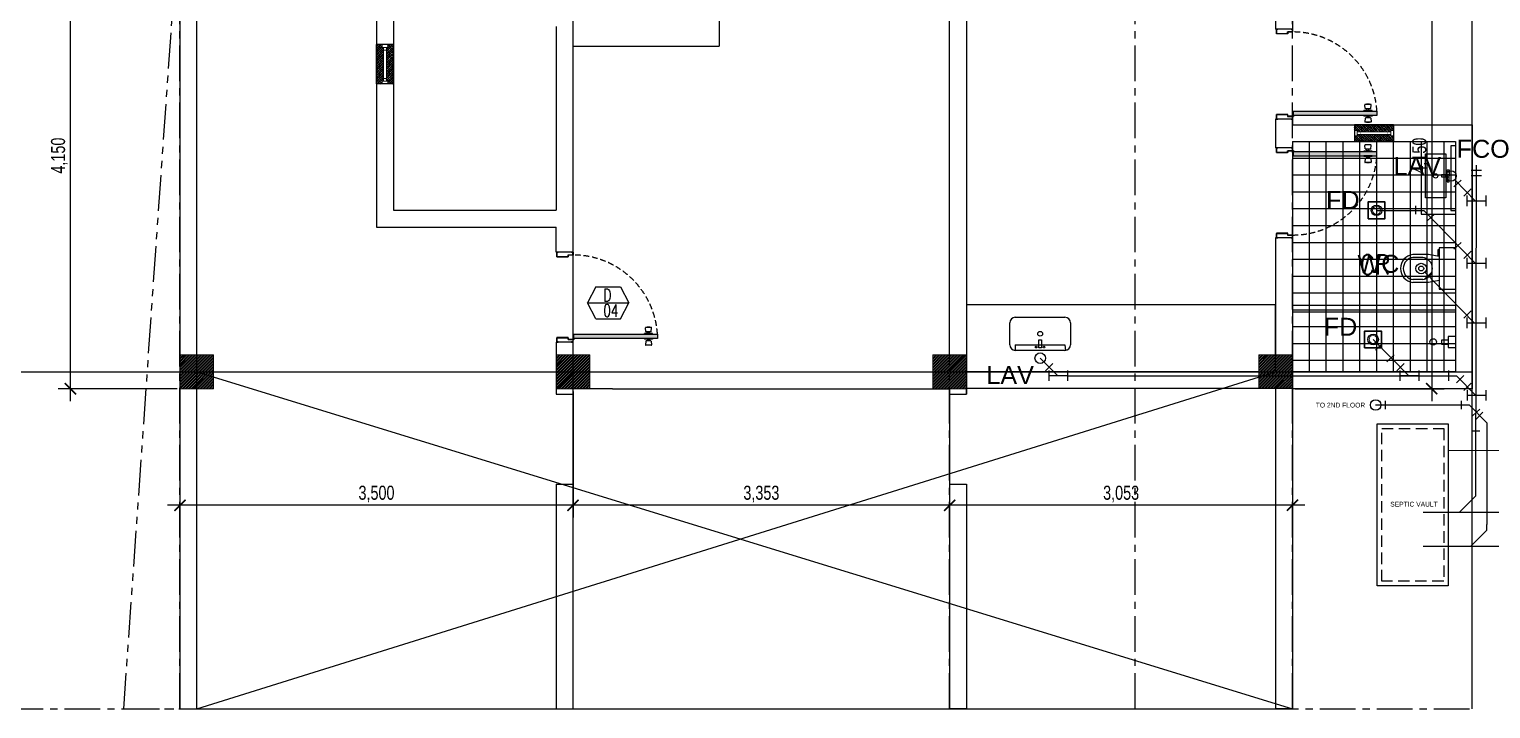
# Model space of a CAD drawing. Header units: millimetres. Extents: x -248340 to 456025, y 261499 to 1049645.
# Drawn here: x 296149 to 309162, y 441929 to 447979 of the extents above; entities that cross this region are included whole.
import ezdxf
from ezdxf.enums import TextEntityAlignment as Align

# ---------------------------------------------------------------- set-up
doc = ezdxf.new("R2010")
doc.units = ezdxf.units.MM
doc.header["$LTSCALE"] = 8
doc.header["$MEASUREMENT"] = 0
for name, pattern in [('CENTER', [50.8, 31.75, -6.35, 6.35, -6.35]), ('CONTINOUS', [0]), ('DASHED2', [0.375, 0.25, -0.125]), ('HIDDEN', [9.525, 6.35, -3.175]), ('PHANTOM', [63.5, 31.75, -6.35, 6.35, -6.35, 6.35, -6.35])]:
    doc.linetypes.add(name, pattern=pattern)
doc.layers.get('0').update_dxf_attribs({"linetype": 'CONTINUOUS'})
doc.layers.get('DEFPOINTS').update_dxf_attribs({"color": 8, "linetype": 'CONTINUOUS'})
for name, color, linetype, lineweight in [('A-ANNO-DIMS', 211, 'CONTINUOUS', 9), ('A-GLAZ', 151, 'CONTINUOUS', 18), ('DIM', 2, 'CONTINUOUS', 25)]:
    doc.layers.add(name, color=color, linetype=linetype, lineweight=lineweight)
for name, color, linetype in [('ar_furniture', 6, 'CONTINOUS'), ('ar_grid', 10, 'CENTER'), ('ar_wall', 7, 'CONTINOUS'), ('TEXT', 2, 'CONTINUOUS')]:
    doc.layers.add(name, color=color, linetype=linetype)
doc.styles.add('20scale@80cl', font='arial.ttf', dxfattribs={"height": 0.04})
doc.styles.add('EN-SCL-DIM', font='swisscl.ttf')
doc.styles.add('ROMANS', font='ROMANS', dxfattribs={"width": 0.8, "bigfont": 'BIGFONT'})
doc.styles.get("Standard").update_dxf_attribs({"font": 'txt.shx', "width": 0.7, "bigfont": 'extfont.shx'})

# ---------------------------------------------------------------- blocks, each defined once
blk = doc.blocks.new('_ArchTick')
at = {"color": 0, "linetype": 'ByBlock', "const_width": 0.15}
blk.add_lwpolyline([(-0.5, -0.5), (0.5, 0.5)], dxfattribs=at)
blk = doc.blocks.new('SSS')
at = {"true_color": 0x939598}
h = blk.add_hatch(color=252, dxfattribs=at)
h.paths.add_polyline_path([(144783, -109020), (144772, -109020), (144772, -108981), (144871, -108981), (144871, -108997), (144914, -108997), (144914, -109020), (144903, -109020), (144903, -109021), (144915, -109021), (144915, -108996), (144873, -108996), (144873, -108980), (144771, -108980), (144771, -109021), (144783, -109021)])
h.paths.add_polyline_path([(144783, -108222), (144772, -108222), (144772, -108260), (144871, -108260), (144871, -108244), (144914, -108244), (144914, -108222), (144903, -108222), (144903, -108221), (144915, -108221), (144915, -108245), (144873, -108245), (144873, -108262), (144771, -108262), (144771, -108221), (144783, -108221)])
for points in [[(144921, -108951), (145667, -108951), (145667, -108988), (144921, -108988)], [(144921, -109348), (145667, -109348), (145667, -109311), (144921, -109311)], [(138515, -110936), (139260, -110936), (139260, -110974), (138515, -110974)]]:
    blk.add_hatch(color=252, dxfattribs=at).paths.add_polyline_path(points)
h = blk.add_hatch(color=252, dxfattribs=at)
h.paths.add_polyline_path([(144783, -109279), (144772, -109279), (144772, -109318), (144871, -109318), (144871, -109302), (144914, -109302), (144914, -109279), (144903, -109279), (144903, -109278), (144915, -109278), (144915, -109303), (144873, -109303), (144873, -109319), (144771, -109319), (144771, -109278), (144783, -109278)])
h.paths.add_polyline_path([(144783, -110077), (144772, -110077), (144772, -110039), (144871, -110039), (144871, -110055), (144914, -110055), (144914, -110077), (144903, -110077), (144903, -110078), (144915, -110078), (144915, -110053), (144873, -110053), (144873, -110037), (144771, -110037), (144771, -110078), (144783, -110078)])
h = blk.add_hatch(color=252, dxfattribs=at)
h.paths.add_polyline_path([(138377, -111005), (138365, -111005), (138365, -110967), (138465, -110967), (138465, -110983), (138508, -110983), (138508, -111005), (138496, -111005), (138496, -111006), (138509, -111006), (138509, -110982), (138466, -110982), (138466, -110966), (138364, -110966), (138364, -111006), (138377, -111006)])
h.paths.add_polyline_path([(138377, -110208), (138365, -110208), (138365, -110246), (138465, -110246), (138465, -110230), (138508, -110230), (138508, -110208), (138496, -110208), (138496, -110206), (138509, -110206), (138509, -110231), (138466, -110231), (138466, -110247), (138364, -110247), (138364, -110206), (138377, -110206)])
at = {"layer": 'A-ANNO-DIMS', "ltscale": 1.25, "true_color": 0x939598}
h = blk.add_hatch(dxfattribs=at)
h.set_pattern_fill('ANSI32', color=252, scale=50)
h.set_pattern_definition([(45, (84488.863, 238863.806), (-13.2582521, 13.2582521), []), (45, (84497.702, 238863.806), (-13.2582521, 13.2582521), [])])
h.paths.add_polyline_path([(135009, -111421), (135309, -111421), (135309, -111121), (135009, -111121)])
h = blk.add_hatch(dxfattribs=at)
h.set_pattern_fill('ANSI32', color=252, scale=50)
h.set_pattern_definition([(45, (87838.863, 238863.806), (-13.2582521, 13.2582521), []), (45, (87847.702, 238863.806), (-13.2582521, 13.2582521), [])])
h.paths.add_polyline_path([(138359, -111421), (138659, -111421), (138659, -111121), (138359, -111121)])
h = blk.add_hatch(dxfattribs=at)
h.set_pattern_fill('ANSI32', color=252, scale=50)
h.set_pattern_definition([(45, (91192.063, 238863.806), (-13.2582521, 13.2582521), []), (45, (91200.902, 238863.806), (-13.2582521, 13.2582521), [])])
h.paths.add_polyline_path([(141712, -111421), (142012, -111421), (142012, -111121), (141712, -111121)])
h = blk.add_hatch(dxfattribs=at)
h.set_pattern_fill('ANSI32', color=252, scale=50)
h.set_pattern_definition([(45, (94095.263, 238863.95), (-13.2582521, 13.2582521), []), (45, (94104.102, 238863.95), (-13.2582521, 13.2582521), [])])
h.paths.add_polyline_path([(144615, -111420), (144915, -111420), (144915, -111120), (144615, -111120)])
at = {"layer": 'ar_wall', "ltscale": 1.25, "true_color": 0x939598}
h = blk.add_hatch(dxfattribs=at)
h.set_pattern_fill('ANSI33', color=252, scale=75)
h.set_pattern_definition([(45, (79725.857, 276971.84), (-13.25825215, 13.25825215), []), (45, (79739.116, 276971.84), (-13.25825215, 13.25825215), [9.375, -4.6875])])
h.paths.add_polyline_path([(136822, -108389), (136819, -108389), (136819, -108386), (136816, -108386), (136816, -108383), (136809, -108383), (136809, -108358), (136784, -108358), (136759, -108358), (136759, -108708), (136809, -108708), (136809, -108683), (136816, -108683), (136816, -108680), (136819, -108680), (136819, -108677), (136822, -108677)])
h.paths.add_polyline_path([(136909, -108358), (136859, -108358), (136859, -108383), (136852, -108383), (136852, -108386), (136849, -108386), (136849, -108389), (136847, -108389), (136847, -108677), (136849, -108677), (136849, -108680), (136852, -108680), (136852, -108683), (136859, -108683), (136859, -108708), (136909, -108708)])
h = blk.add_hatch(dxfattribs=at)
h.set_pattern_fill('ANSI33', color=252, scale=75, angle=90)
h.set_pattern_definition([(135, (-239864.394, -166253.93), (-13.25825215, -13.25825215), []), (135, (-239864.394, -166240.672), (-13.25825215, -13.25825215), [9.375, -4.6875])])
h.paths.add_polyline_path([(145496, -109158), (145496, -109161), (145493, -109161), (145493, -109164), (145491, -109164), (145491, -109171), (145466, -109171), (145466, -109196), (145466, -109221), (145815, -109221), (145815, -109171), (145790, -109171), (145790, -109164), (145788, -109164), (145788, -109161), (145785, -109161), (145785, -109158)])
h.paths.add_polyline_path([(145466, -109071), (145466, -109121), (145491, -109121), (145491, -109128), (145493, -109128), (145493, -109131), (145496, -109131), (145496, -109133), (145785, -109133), (145785, -109131), (145788, -109131), (145788, -109128), (145790, -109128), (145790, -109121), (145815, -109121), (145815, -109071)])
at = {"color": 252, "ltscale": 1.25, "true_color": 0x939598}
for p, q in [((146515, -114271), (146515, -94352)), ((138509, -114271), (138509, -94932)), ((144765, -103421), (144765, -108221)), ((136759, -107121), (136759, -109983)), ((136909, -107271), (136909, -109833)), ((139809, -108121), (139809, -108371)), ((138359, -108196), (138359, -109833)), ((144915, -108221), (144765, -108221)), ((138509, -108371), (139809, -108371)), ((138509, -110206), (138509, -108371)), ((144765, -109021), (144765, -109278)), ((144915, -109021), (144765, -109021)), ((144915, -108995), (144915, -109071)), ((144915, -109071), (144915, -109021)), ((144915, -109071), (146515, -109071)), ((146515, -109071), (146515, -111421)), ((144915, -109278), (144765, -109278)), ((144915, -109221), (144915, -109304)), ((144915, -109221), (146365, -109221)), ((144915, -109304), (144915, -110078)), ((146061, -109221), (146061, -109866)), ((146365, -109258), (146326, -109258)), ((146326, -109258), (146326, -109834)), ((146365, -109221), (146365, -111271)), ((146098, -109330), (146279, -109330)), ((146098, -109723), (146098, -109330)), ((146279, -109330), (146279, -109723)), ((146309, -109518), (146242, -109518)), ((146242, -109518), (146242, -109535)), ((146242, -109535), (146309, -109535)), ((146292, -109518), (146292, -109474)), ((146292, -109474), (146309, -109474)), ((146292, -109527), (146292, -109580)), ((146309, -109474), (146309, -109527)), ((146309, -109535), (146309, -109527)), ((146309, -109580), (146309, -109527)), ((146292, -109580), (146309, -109580)), ((146279, -109723), (146098, -109723)), ((136909, -109833), (138359, -109833)), ((146061, -109866), (146365, -109866)), ((146326, -109834), (146365, -109834)), ((136759, -109983), (138359, -109983)), ((138359, -110206), (138359, -109983)), ((144915, -110078), (144765, -110078)), ((138509, -110206), (138359, -110206)), ((146221, -110186), (146209, -110186)), ((146209, -110186), (146209, -110233)), ((146365, -110168), (146221, -110168)), ((146221, -110168), (146221, -110535)), ((146126, -110227), (145986, -110227)), ((146074, -110252), (145986, -110252)), ((146221, -110243), (146126, -110227)), ((146209, -110233), (146221, -110233)), ((146074, -110450), (145986, -110450)), ((146126, -110475), (145986, -110475)), ((146221, -110459), (146126, -110475)), ((146221, -110535), (146365, -110535)), ((146365, -110679), (144915, -110679)), ((144915, -110737), (146365, -110737)), ((146302, -110990), (146243, -110990)), ((146243, -110990), (146243, -111024)), ((146365, -110955), (146302, -110955)), ((146302, -110955), (146302, -111055)), ((138359, -111006), (138359, -111471)), ((138509, -111006), (138359, -111006)), ((146243, -111024), (146302, -111024)), ((146302, -111055), (146365, -111055)), ((146515, -111121), (146515, -111121)), ((133324, -111271), (146515, -111271)), ((135159, -114271), (144765, -111270)), ((135159, -111271), (144915, -114271)), ((138659, -111271), (138859, -111271)), ((138859, -111271), (141712, -111271)), ((146365, -111271), (144915, -111271)), ((138359, -111421), (138359, -111471)), ((138359, -111471), (138509, -111471)), ((138509, -111471), (138509, -111421)), ((138859, -111421), (138509, -111421)), ((138859, -111421), (141862, -111421)), ((146515, -111421), (144915, -111421)), ((135159, -114271), (144765, -114271))]:
    blk.add_line(p, q, dxfattribs=at)
at = {"color": 252, "true_color": 0x939598}
for p, q in [((145563, -108926), (145559, -108895)), ((145612, -108891), (145562, -108891)), ((145575, -108891), (145575, -108889)), ((145599, -108889), (145575, -108889)), ((145599, -108891), (145599, -108889)), ((145611, -108926), (145615, -108895)), ((145624, -108944), (145551, -108944)), ((145551, -108951), (145551, -108944)), ((145624, -108951), (145551, -108951)), ((145551, -108988), (145551, -108994)), ((145624, -108988), (145551, -108988)), ((145624, -108994), (145551, -108994)), ((145563, -109013), (145559, -109044)), ((145612, -109048), (145562, -109048)), ((145608, -108929), (145567, -108929)), ((145608, -109010), (145567, -109010)), ((145575, -109048), (145575, -109050)), ((145599, -109050), (145575, -109050)), ((145577, -108940), (145597, -108940)), ((145577, -108999), (145597, -108999)), ((145578, -108940), (145578, -108929)), ((145578, -108999), (145578, -109010)), ((145596, -108940), (145596, -108929)), ((145596, -108999), (145596, -109010)), ((145599, -109048), (145599, -109050)), ((145611, -109013), (145615, -109044)), ((145624, -108951), (145624, -108944)), ((145624, -108988), (145624, -108994)), ((145624, -109305), (145551, -109305)), ((145551, -109311), (145551, -109305)), ((145563, -109286), (145559, -109255)), ((145612, -109251), (145562, -109251)), ((145608, -109289), (145567, -109289)), ((145575, -109251), (145575, -109249)), ((145599, -109249), (145575, -109249)), ((145577, -109300), (145597, -109300)), ((145578, -109300), (145578, -109289)), ((145596, -109300), (145596, -109289)), ((145599, -109251), (145599, -109249)), ((145611, -109286), (145615, -109255)), ((145624, -109311), (145624, -109305)), ((145624, -109311), (145551, -109311)), ((145551, -109348), (145551, -109355)), ((145624, -109348), (145551, -109348)), ((145624, -109355), (145551, -109355)), ((145563, -109373), (145559, -109404)), ((145612, -109408), (145562, -109408)), ((145608, -109370), (145567, -109370)), ((145575, -109408), (145575, -109410)), ((145599, -109410), (145575, -109410)), ((145577, -109359), (145597, -109359)), ((145578, -109359), (145578, -109370)), ((145596, -109359), (145596, -109370)), ((145599, -109408), (145599, -109410)), ((145611, -109373), (145615, -109404)), ((145624, -109348), (145624, -109355)), ((139217, -110930), (139144, -110930)), ((139144, -110936), (139144, -110930)), ((139217, -110936), (139144, -110936)), ((139144, -110974), (139144, -110980)), ((139217, -110974), (139144, -110974)), ((139217, -110980), (139144, -110980)), ((139157, -110911), (139153, -110880)), ((139157, -110998), (139153, -111030)), ((139206, -110877), (139156, -110877)), ((139201, -110914), (139160, -110914)), ((139201, -110996), (139160, -110996)), ((139169, -110877), (139169, -110874)), ((139192, -110874), (139169, -110874)), ((139170, -110925), (139191, -110925)), ((139170, -110984), (139191, -110984)), ((139172, -110925), (139172, -110914)), ((139172, -110984), (139172, -110996)), ((139190, -110925), (139190, -110914)), ((139190, -110984), (139190, -110996)), ((139192, -110877), (139192, -110874)), ((139205, -110911), (139209, -110880)), ((139205, -110998), (139209, -111030)), ((139217, -110936), (139217, -110930)), ((139217, -110974), (139217, -110980)), ((139206, -111033), (139156, -111033)), ((139169, -111033), (139169, -111035)), ((139192, -111035), (139169, -111035)), ((139192, -111033), (139192, -111035))]:
    blk.add_line(p, q, dxfattribs=at)
at = {"color": 252, "linetype": 'Continuous', "ltscale": 1.25, "true_color": 0x939598}
for p, q in [((145065, -111271), (145065, -109221)), ((145215, -111271), (145215, -109221)), ((145365, -111271), (145365, -109221)), ((145515, -111271), (145515, -109221)), ((145665, -111271), (145665, -109221)), ((145815, -111271), (145815, -109221)), ((145965, -111271), (145965, -109221)), ((146115, -111271), (146115, -109221)), ((146265, -111271), (146265, -109221)), ((146365, -109371), (144915, -109371)), ((146365, -109521), (144915, -109521)), ((146365, -109671), (144915, -109671)), ((146365, -109821), (144915, -109821)), ((146365, -109971), (144915, -109971)), ((146365, -110121), (144915, -110121)), ((146365, -110271), (144915, -110271)), ((146365, -110421), (144915, -110421)), ((146365, -110571), (144915, -110571)), ((146365, -110721), (144915, -110721)), ((146365, -110871), (144915, -110871)), ((146365, -111021), (144915, -111021)), ((146365, -111171), (144915, -111171))]:
    blk.add_line(p, q, dxfattribs=at)
at = {"color": 252, "true_color": 0x939598}
for points in [[(144783, -108222), (144772, -108222), (144772, -108260), (144871, -108260), (144871, -108244), (144914, -108244), (144914, -108222), (144903, -108222), (144903, -108221), (144915, -108221), (144915, -108245), (144873, -108245), (144873, -108262), (144771, -108262), (144771, -108221), (144783, -108221)], [(144783, -109020), (144772, -109020), (144772, -108981), (144871, -108981), (144871, -108997), (144914, -108997), (144914, -109020), (144903, -109020), (144903, -109021), (144915, -109021), (144915, -108996), (144873, -108996), (144873, -108980), (144771, -108980), (144771, -109021), (144783, -109021)], [(144921, -108951), (145667, -108951), (145667, -108988), (144921, -108988)], [(144783, -109279), (144772, -109279), (144772, -109318), (144871, -109318), (144871, -109302), (144914, -109302), (144914, -109279), (144903, -109279), (144903, -109278), (144915, -109278), (144915, -109303), (144873, -109303), (144873, -109319), (144771, -109319), (144771, -109278), (144783, -109278)], [(144921, -109348), (145667, -109348), (145667, -109311), (144921, -109311)], [(144783, -110077), (144772, -110077), (144772, -110039), (144871, -110039), (144871, -110055), (144914, -110055), (144914, -110077), (144903, -110077), (144903, -110078), (144915, -110078), (144915, -110053), (144873, -110053), (144873, -110037), (144771, -110037), (144771, -110078), (144783, -110078)], [(138377, -110208), (138365, -110208), (138365, -110246), (138465, -110246), (138465, -110230), (138508, -110230), (138508, -110208), (138496, -110208), (138496, -110206), (138509, -110206), (138509, -110231), (138466, -110231), (138466, -110247), (138364, -110247), (138364, -110206), (138377, -110206)], [(138377, -111005), (138365, -111005), (138365, -110967), (138465, -110967), (138465, -110983), (138508, -110983), (138508, -111005), (138496, -111005), (138496, -111006), (138509, -111006), (138509, -110982), (138466, -110982), (138466, -110966), (138364, -110966), (138364, -111006), (138377, -111006)], [(138515, -110936), (139260, -110936), (139260, -110974), (138515, -110974)]]:
    blk.add_lwpolyline(points, close=True, dxfattribs=at)
for points in [[(144918, -108995, -0.414214), (144916, -108996), (144884, -108996), (144884, -108995), (144916, -108995, -12.92773), (144917, -108996), (144918, -108996, 13.063763), (144918, -108995)], [(144920, -108992, 0.414214), (144921, -108991), (144921, -108959), (144920, -108959), (144920, -108991, 12.92773), (144921, -108991), (144921, -108992, -13.063763), (144920, -108992)], [(144918, -109304, 0.414214), (144916, -109303), (144884, -109303), (144884, -109304), (144916, -109304, 12.92773), (144917, -109303), (144918, -109303, -13.063763), (144918, -109304)], [(144920, -109307, -0.414214), (144921, -109308), (144921, -109340), (144920, -109340), (144920, -109308, -12.92773), (144921, -109307), (144921, -109306, 13.063763), (144920, -109307)], [(138511, -110981, -0.414214), (138510, -110982), (138478, -110982), (138478, -110981), (138510, -110981, -12.92773), (138510, -110982), (138511, -110981, 13.063763), (138511, -110981)], [(138514, -110978, 0.414214), (138515, -110977), (138515, -110945), (138514, -110945), (138514, -110977, 12.92773), (138515, -110977), (138515, -110978, -13.063763), (138514, -110978)]]:
    blk.add_lwpolyline(points, format="xyb", close=True, dxfattribs=at)
at = {"color": 252, "ltscale": 1.25, "true_color": 0x939598}
for centre, radius in [((146189, -109527), 19.5), ((146300, -109490), 3.32), ((146300, -109564), 3.32), ((146061, -110351), 22.2), ((146167, -111005), 28.9)]:
    blk.add_circle(centre, radius, dxfattribs=at)
at = {"color": 252, "linetype": 'HIDDEN', "true_color": 0x939598}
for centre, start, end in [((144917, -108996), 3.4999, 90.1273), ((144917, -109302), 269.8727, 356.5001), ((138511, -110982), 3.4999, 90.1273)]:
    blk.add_arc(centre, 751, start, end, dxfattribs=at)
at = {"color": 252, "true_color": 0x939598}
for centre, radius, start, end in [((145562, -108894), 3.22, 90, 187.9765), ((145612, -108894), 3.22, 352.0235, 90), ((145562, -109044), 3.22, 172.0235, 270), ((145567, -108925), 3.22, 187.9765, 270), ((145567, -109013), 3.22, 90, 172.0235), ((145573, -108940), 4.2, 260.1806, 5.1473), ((145573, -108998), 4.2, 354.8527, 99.8194), ((145602, -108940), 4.2, 174.8527, 279.8194), ((145602, -108998), 4.2, 80.1806, 185.1473), ((145608, -108925), 3.22, 270, 352.0235), ((145608, -109013), 3.22, 7.9765, 90), ((145612, -109044), 3.22, 270, 7.9765), ((145562, -109254), 3.22, 90, 187.9765), ((145567, -109286), 3.22, 187.9765, 270), ((145573, -109300), 4.2, 260.1806, 5.1473), ((145602, -109300), 4.2, 174.8527, 279.8194), ((145608, -109286), 3.22, 270, 352.0235), ((145612, -109254), 3.22, 352.0235, 90), ((145562, -109405), 3.22, 172.0235, 270), ((145567, -109373), 3.22, 90, 172.0235), ((145573, -109359), 4.2, 354.8527, 99.8194), ((145602, -109359), 4.2, 80.1806, 185.1473), ((145608, -109373), 3.22, 7.9765, 90), ((145612, -109405), 3.22, 270, 7.9765), ((139156, -110880), 3.22, 90, 187.9765), ((139160, -110911), 3.22, 187.9765, 270), ((139160, -110999), 3.22, 90, 172.0235), ((139166, -110926), 4.2, 260.1806, 5.1473), ((139166, -110984), 4.2, 354.8527, 99.8194), ((139195, -110926), 4.2, 174.8527, 279.8194), ((139195, -110984), 4.2, 80.1806, 185.1473), ((139201, -110911), 3.22, 270, 352.0235), ((139201, -110999), 3.22, 7.9765, 90), ((139206, -110880), 3.22, 352.0235, 90), ((139156, -111030), 3.22, 172.0235, 270), ((139206, -111030), 3.22, 270, 7.9765)]:
    blk.add_arc(centre, radius, start, end, dxfattribs=at)
at = {"color": 252, "ltscale": 1.25, "true_color": 0x939598}
for centre, radius, start, end in [((146001, -110351), 125, 96.9634, 263.0366), ((146001, -110351), 100, 96.9634, 263.0366), ((146061, -110351), 100, 276.9634, 83.0366)]:
    blk.add_arc(centre, radius, start, end, dxfattribs=at)
at = {"layer": 'A-ANNO-DIMS', "color": 252, "ltscale": 1.25, "true_color": 0x939598}
for points in [[(135009, -111421), (135309, -111421), (135309, -111121), (135009, -111121)], [(138359, -111421), (138659, -111421), (138659, -111121), (138359, -111121)], [(141712, -111421), (142012, -111421), (142012, -111121), (141712, -111121)], [(144615, -111420), (144915, -111420), (144915, -111120), (144615, -111120)]]:
    blk.add_lwpolyline(points, close=True, dxfattribs=at)
at = {"layer": 'A-GLAZ', "color": 252, "true_color": 0x939598}
for p, q in [((136784, -108358), (136884, -108358)), ((136884, -108358), (136784, -108358)), ((136809, -108383), (136809, -108358)), ((136859, -108383), (136809, -108383)), ((136816, -108383), (136816, -108386)), ((136816, -108386), (136819, -108386)), ((136819, -108386), (136819, -108389)), ((136819, -108389), (136822, -108389)), ((136822, -108683), (136822, -108383)), ((136847, -108683), (136847, -108383)), ((136849, -108389), (136847, -108389)), ((136852, -108386), (136849, -108386)), ((136849, -108386), (136849, -108389)), ((136852, -108383), (136852, -108386)), ((136859, -108383), (136859, -108358)), ((136884, -108708), (136784, -108708)), ((136859, -108683), (136809, -108683)), ((136809, -108683), (136809, -108708)), ((136816, -108683), (136816, -108680)), ((136816, -108680), (136819, -108680)), ((136819, -108680), (136819, -108677)), ((136819, -108677), (136822, -108677)), ((136849, -108677), (136847, -108677)), ((136849, -108680), (136849, -108677)), ((136852, -108680), (136849, -108680)), ((136852, -108683), (136852, -108680)), ((136859, -108683), (136859, -108708)), ((145466, -109196), (145466, -109096)), ((145466, -109096), (145466, -109196)), ((145491, -109121), (145466, -109121)), ((145491, -109171), (145466, -109171)), ((145491, -109121), (145491, -109171)), ((145491, -109128), (145493, -109128)), ((145790, -109133), (145491, -109133)), ((145790, -109158), (145491, -109158)), ((145491, -109164), (145493, -109164)), ((145493, -109128), (145493, -109131)), ((145493, -109131), (145496, -109131)), ((145493, -109164), (145493, -109161)), ((145493, -109161), (145496, -109161)), ((145496, -109131), (145496, -109133)), ((145496, -109161), (145496, -109158)), ((145788, -109131), (145785, -109131)), ((145785, -109131), (145785, -109133)), ((145785, -109161), (145785, -109158)), ((145788, -109161), (145785, -109161)), ((145790, -109128), (145788, -109128)), ((145788, -109128), (145788, -109131)), ((145788, -109164), (145788, -109161)), ((145790, -109164), (145788, -109164)), ((145790, -109121), (145790, -109171)), ((145790, -109121), (145815, -109121)), ((145790, -109171), (145815, -109171)), ((145815, -109096), (145815, -109196))]:
    blk.add_line(p, q, dxfattribs=at)
at = {"layer": 'A-GLAZ', "color": 252, "linetype": 'DASHED2', "true_color": 0x939598}
for p, q in [((136847, -108408), (136822, -108408)), ((136847, -108658), (136822, -108658)), ((145516, -109133), (145516, -109158)), ((145765, -109133), (145765, -109158))]:
    blk.add_line(p, q, dxfattribs=at)
at = {"layer": 'ar_furniture', "color": 252, "ltscale": 1.25, "true_color": 0x939598}
for p, q in [((142012, -110671), (144765, -110671)), ((142012, -110671), (142012, -111271)), ((144765, -111270), (144765, -110671)), ((142397, -111030), (142397, -110835)), ((142447, -110785), (142888, -110785)), ((142938, -110835), (142938, -111030)), ((142655, -111058), (142655, -110986)), ((142655, -110986), (142680, -110986)), ((142680, -110986), (142680, -111058)), ((142447, -111030), (142447, -111080)), ((142447, -111030), (142888, -111030)), ((142888, -111080), (142447, -111080)), ((142680, -111058), (142655, -111058)), ((142888, -111030), (142893, -111080)), ((142012, -111271), (144765, -111270))]:
    blk.add_line(p, q, dxfattribs=at)
for centre, radius in [((142668, -110932), 21.3), ((142633, -111051), 7.14), ((142702, -111051), 7.14)]:
    blk.add_circle(centre, radius, dxfattribs=at)
for centre, start, end in [((142447, -110835), 90, 180), ((142888, -110835), 0, 90), ((142447, -111030), 180, 270), ((142888, -111030), 270, 0)]:
    blk.add_arc(centre, 50, start, end, dxfattribs=at)
at = {"layer": 'ar_grid', "ltscale": 1.25}
for p, q in [((143515, -114271), (143515, -94352)), ((135009, -114271), (135009, -94932)), ((132458, -114271), (146515, -114271))]:
    blk.add_line(p, q, dxfattribs=at)
at = {"layer": 'ar_grid', "color": 252, "ltscale": 1.25, "true_color": 0x939598}
for p, q in [((141862, -114271), (141862, -94932)), ((144915, -114271), (144915, -94932))]:
    blk.add_line(p, q, dxfattribs=at)
at = {"layer": 'ar_wall', "color": 252, "linetype": 'PHANTOM', "ltscale": 1.25, "true_color": 0x939598}
for q in [(135768, -96271), (135009, -114271)]:
    blk.add_line((134509, -114271), q, dxfattribs=at)
at = {"layer": 'ar_wall', "color": 252, "ltscale": 1.25, "true_color": 0x939598}
for p, q in [((144915, -103271), (144915, -108245)), ((135009, -107121), (135009, -114271)), ((142012, -107121), (142012, -111421)), ((135159, -114271), (135159, -107271)), ((141862, -111121), (141862, -107271)), ((136909, -108358), (136759, -108358)), ((136759, -108708), (136759, -108358)), ((136909, -108708), (136909, -108358)), ((136909, -108708), (136759, -108708)), ((145466, -109071), (145466, -109221)), ((145815, -109071), (145466, -109071)), ((145815, -109071), (145815, -109221)), ((145815, -109221), (145466, -109221)), ((144765, -110078), (144765, -111120)), ((144915, -110053), (144915, -111420)), ((138509, -111121), (138509, -110981)), ((138659, -111271), (138659, -111271)), ((144615, -111270), (142012, -111271)), ((143515, -111270), (143515, -111271)), ((143665, -111270), (143665, -111271)), ((146365, -111271), (146365, -111271)), ((141862, -111421), (141862, -111471)), ((141862, -111421), (141862, -111471)), ((141862, -111421), (141862, -111471)), ((141862, -111471), (142012, -111471)), ((144615, -111420), (142012, -111420)), ((142012, -111421), (142012, -111471)), ((142012, -111471), (142012, -111421)), ((144915, -111420), (143665, -111420)), ((144765, -111420), (144765, -114271)), ((144915, -111420), (144915, -114271)), ((138359, -112271), (138359, -114271)), ((138359, -112271), (138509, -112271)), ((138509, -114271), (138509, -112271)), ((141862, -112271), (141862, -114271)), ((141862, -112271), (142012, -112271)), ((142012, -112271), (142012, -114271)), ((135009, -114271), (135159, -114271)), ((138359, -114271), (138509, -114271)), ((142012, -114271), (141862, -114271)), ((144915, -114271), (144765, -114271))]:
    blk.add_line(p, q, dxfattribs=at)
at = {"layer": 'DEFPOINTS', "color": 252, "ltscale": 1.25, "true_color": 0x939598}
for p, q in [((138711, -110514), (138638, -110656)), ((138711, -110514), (138933, -110514)), ((138933, -110514), (139007, -110656)), ((138711, -110798), (138638, -110656)), ((138638, -110656), (139007, -110656)), ((138933, -110798), (139007, -110656)), ((138711, -110798), (138933, -110798))]:
    blk.add_line(p, q, dxfattribs=at)
at = {"layer": 'DIM', "color": 252, "ltscale": 1.25, "true_color": 0x939598}
for p, q in [((134034, -111531), (134034, -107161)), ((146154, -107161), (146154, -111531)), ((134984, -111421), (133924, -111421)), ((135009, -111446), (135009, -112569)), ((138509, -111446), (138509, -112569)), ((138509, -111446), (138509, -112569)), ((141862, -111446), (141862, -112569)), ((141862, -111446), (141862, -112569)), ((144915, -111446), (144915, -112569)), ((144940, -111421), (146264, -111421)), ((138619, -112459), (134899, -112459)), ((141972, -112459), (138399, -112459)), ((145025, -112459), (141752, -112459))]:
    blk.add_line(p, q, dxfattribs=at)
at = {"layer": 'DIM', "color": 252, "ltscale": 1.25, "true_color": 0x939598, "xscale": 100, "yscale": 100, "zscale": 100}
for p, rotation in [((134034, -111421), 270), ((146154, -111421), 270), ((135009, -112459), 180), ((138509, -112459), 180), ((141862, -112459), 180)]:
    blk.add_blockref('_ArchTick', p, dxfattribs=dict(at, rotation=rotation))
for p in [(138509, -112459), (141862, -112459), (144915, -112459)]:
    blk.add_blockref('_ArchTick', p, dxfattribs=at)
at = {"color": 252, "ltscale": 1.25, "true_color": 0x939598, "style": 'ROMANS', "width": 0.85}
blk.add_text('CR', height=175.7, dxfattribs=at).set_placement((145649, -110317), align=Align.MIDDLE)
at = {"layer": 'DEFPOINTS', "color": 252, "lineweight": 30, "true_color": 0x939598, "width": 0.7}
for s, height, p in [('D', 111, (138779, -110644)), ('04', 111.4, (138779, -110782))]:
    blk.add_text(s, height=height, dxfattribs=at).set_placement(p)
at = {"layer": 'DIM', "color": 252, "ltscale": 1.25, "true_color": 0x939598, "char_height": 125, "attachment_point": 5, "rotation": 90, "style": 'EN-SCL-DIM'}
for insert in [(133935, -109346), (146055, -109346)]:
    blk.add_mtext('\\A1;4,150', dxfattribs=dict(at, insert=insert))
at = {"layer": 'DIM', "color": 252, "ltscale": 1.25, "true_color": 0x939598, "char_height": 125, "attachment_point": 5, "style": 'EN-SCL-DIM'}
for s, insert in [('\\A1;3,500', (136759, -112359)), ('\\A1;3,353', (140186, -112359)), ('\\A1;3,053', (143389, -112359))]:
    blk.add_mtext(s, dxfattribs=dict(at, insert=insert))

msp = doc.modelspace()

# ---------------------------------------------------------------- linework, layer by layer
at = {"color": 1, "ltscale": 1.25}
for p, q in [((309033.837, 446769.899), (309027.701, 443821.673)), ((308899.93, 446636.672), (308834.479, 446575.312)), ((308841.855, 446639.121), (309027.701, 446449.149)), ((308986.794, 446725.266), (309080.88, 446725.266)), ((308986.794, 446676.178), (309080.88, 446676.178)), ((308986.794, 446559.598), (308921.343, 446494.147)), ((308949.978, 446498.238), (308949.978, 446404.151)), ((309117.697, 446498.238), (309117.697, 446404.151)), ((308145.709, 446366.405), (308565.617, 446366.405)), ((308492.846, 446407.2), (308492.846, 446331.964)), ((308565.617, 446366.405), (309027.701, 445894.064)), ((309117.697, 446449.149), (308949.978, 446449.149)), ((308660.388, 446333.2), (308594.937, 446271.839)), ((308899.93, 446081.587), (308834.479, 446020.227)), ((308986.794, 446004.513), (308921.343, 445939.062)), ((308949.978, 445943.153), (308949.978, 445849.067)), ((309117.697, 445894.064), (308949.978, 445894.064)), ((309117.697, 445943.153), (309117.697, 445849.067)), ((308634.129, 445812.816), (308568.677, 445751.456)), ((308576.053, 445815.265), (309018.655, 445362.839)), ((308986.794, 445473.287), (308921.343, 445407.836)), ((308949.978, 445411.927), (308949.978, 445317.841)), ((309117.697, 445362.839), (308949.978, 445362.839)), ((309117.697, 445411.927), (309117.697, 445317.841)), ((308114.512, 445217.03), (308431.595, 444892.908)), ((308201.006, 445183.825), (308135.555, 445122.464)), ((305151.145, 445050.782), (305309.018, 444892.908)), ((308303.824, 445080.431), (308238.373, 445019.071)), ((305264.021, 445003.357), (305198.57, 444937.906)), ((305227.205, 444941.997), (305227.205, 444847.91)), ((305394.923, 444941.997), (305394.923, 444847.91)), ((308390.688, 445003.357), (308325.237, 444937.906)), ((308353.872, 444941.997), (308353.872, 444847.91)), ((308521.591, 444941.997), (308521.591, 444847.91)), ((308785.459, 444941.997), (308785.459, 444847.91)), ((305394.923, 444892.908), (305227.205, 444892.908)), ((305394.923, 444892.908), (308858.442, 444892.908)), ((308521.591, 444892.908), (308353.872, 444892.908)), ((308921.709, 444895.386), (308856.258, 444829.934)), ((308858.442, 444892.908), (309029.567, 444717.985)), ((308988.337, 444828.434), (308922.886, 444762.983)), ((308222.878, 444671.396), (308222.878, 444596.159)), ((308897.608, 444671.396), (308897.608, 444596.159)), ((308951.521, 444767.074), (308951.521, 444672.987)), ((309119.239, 444717.985), (308951.521, 444717.985)), ((309119.239, 444767.074), (309119.239, 444672.987)), ((308137.521, 444633.778), (308971.298, 444633.778)), ((308971.298, 444633.778), (309127.085, 444474.532)), ((309065.15, 444597.396), (308999.699, 444536.035)), ((309090.704, 444568.858), (309029.343, 444503.406)), ((309065.32, 444401.316), (308990.083, 444401.316)), ((309127.085, 444474.532), (309127.085, 443570.928)), ((309027.701, 443821.673), (308884.527, 443678.498)), ((308561.361, 443678.498), (309391.774, 443678.498)), ((309127.085, 443520.282), (308983.911, 443377.108)), ((309127.085, 443520.282), (309127.085, 443570.928)), ((308561.361, 443377.108), (309391.774, 443377.108))]:
    msp.add_line(p, q, dxfattribs=at)
at = {"color": 7, "lineweight": 13, "ltscale": 750}
msp.add_line((308784.606, 444228.435), (310323.487, 444228.435), dxfattribs=at)
at = {"color": 5, "ltscale": 1.25}
msp.add_lwpolyline([(308150.547, 444464.449), (308784.606, 444464.449), (308784.606, 443024.521), (308150.547, 443024.521)], close=True, dxfattribs=at)
at = {"color": 252, "linetype": 'HIDDEN', "ltscale": 2, "true_color": 0x939598}
msp.add_lwpolyline([(308191.454, 444423.542), (308743.7, 444423.542), (308743.7, 443065.427), (308191.454, 443065.427)], close=True, dxfattribs=at)
at = {"color": 1, "ltscale": 1.25}
for centre in [(308808.589, 446672.383), (308145.709, 446366.405), (308542.787, 445848.528), (308114.512, 445217.03), (305151.145, 445050.782), (308137.521, 444633.778)]:
    msp.add_circle(centre, 47.043, dxfattribs=at)
at = {"layer": 'A-ANNO-DIMS', "color": 2, "lineweight": 30, "ltscale": 1.25}
for points in [[(308070.709, 446291.405), (308220.709, 446291.405), (308220.709, 446441.405), (308070.709, 446441.405)], [(308039.512, 445142.03), (308189.512, 445142.03), (308189.512, 445292.03), (308039.512, 445292.03)]]:
    msp.add_lwpolyline(points, close=True, dxfattribs=at)
at = {"layer": 'A-ANNO-DIMS', "color": 2, "ltscale": 1.25}
for centre in [(308145.709, 446366.405), (308114.512, 445217.03)]:
    msp.add_circle(centre, 35.355, dxfattribs=at)

# ---------------------------------------------------------------- block references
at = {"color": 1, "lineweight": 30}
msp.add_blockref('SSS', (162482.249, 556199.837), dxfattribs=at)

# ---------------------------------------------------------------- texts
at = {"layer": 'TEXT', "style": '20scale@80cl'}
for s, height, p in [('FCO', 160, (308859.656, 446834.583)), ('LAV', 160, (308297.652, 446681.782)), ('FD', 160, (307696.327, 446379.053)), ('WC', 160, (307975.656, 445810.244)), ('FD', 160, (307675.708, 445249.964)), ('LAV', 160, (304671.973, 444819.618)), ('TO 2ND FLOOR', 42.59325, (307604.681, 444611.423)), ('SEPTIC VAULT', 42.59325, (308267.189, 443729.255))]:
    msp.add_text(s, height=height, dxfattribs=at).set_placement(p)

doc.saveas('drawing.dxf')
